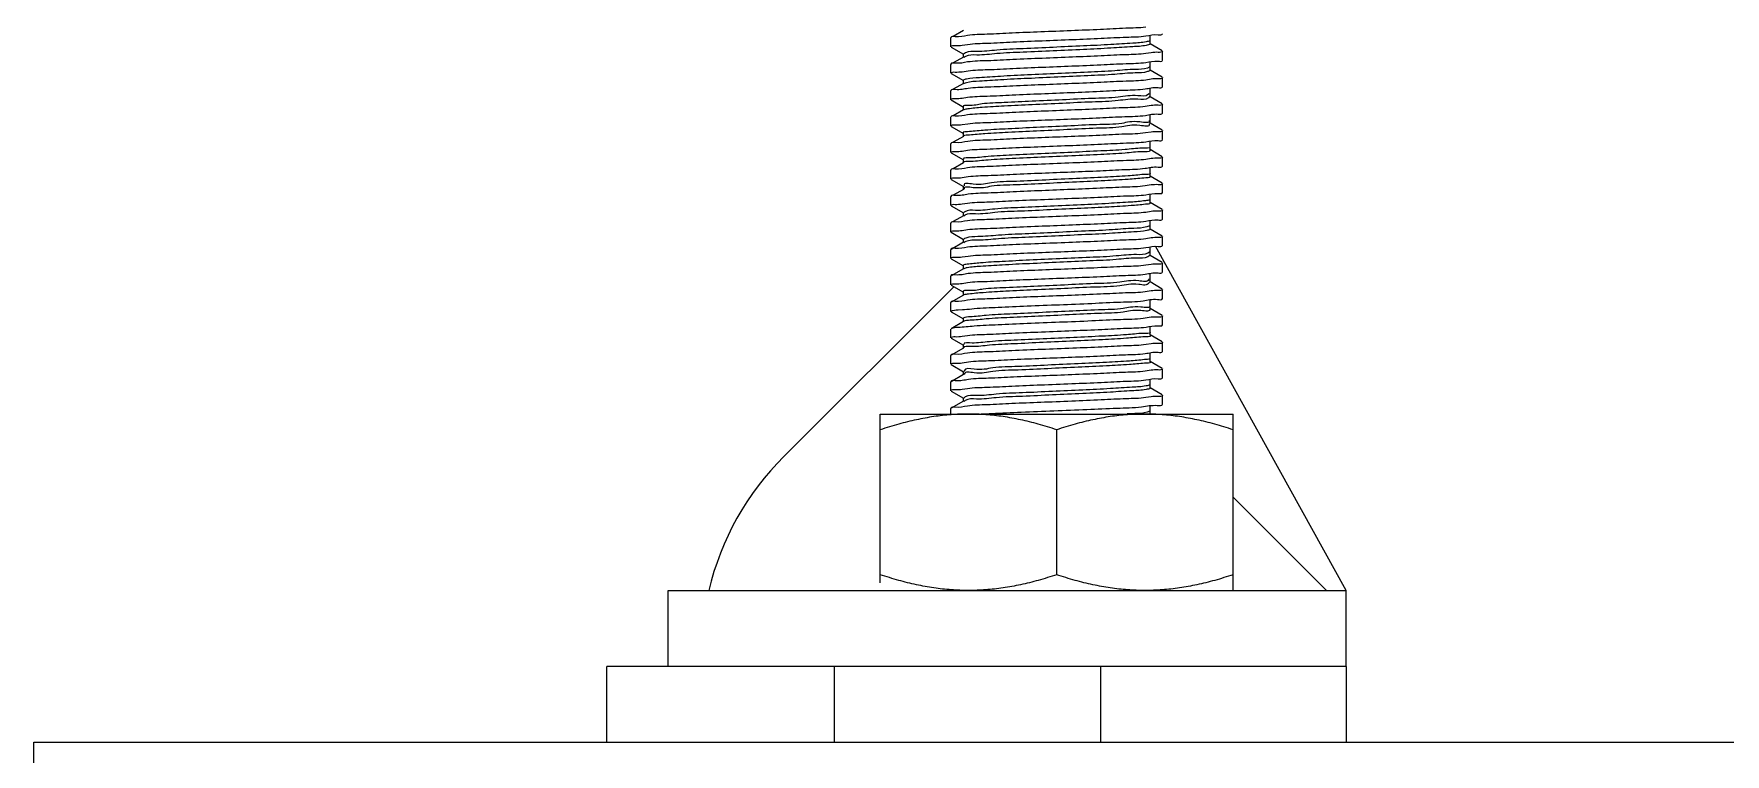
# Model space of a CAD drawing. Header units: millimetres. Extents: x -633009578 to 5705885, y -633235091 to 2571734.
# Drawn here: x 2463030 to 2463888, y 2001041 to 2001406 of the extents above; entities that cross this region are included whole.
import ezdxf

# ---------------------------------------------------------------- set-up
doc = ezdxf.new("R2010")
doc.units = ezdxf.units.MM
doc.header["$LTSCALE"] = 1000
doc.header["$MEASUREMENT"] = 0
doc.layers.get('0').update_dxf_attribs({"color": 9})
doc.layers.add('E-WIRE-系统', color=3, linetype='Continuous')

# ---------------------------------------------------------------- blocks, each defined once
blk = doc.blocks.new('G$CF4FACE3C')
at = {"layer": 'E-WIRE-系统'}
for p, q in [((-1467.6, 4461.27), (-1472.21, 4458.6)), ((-1473.23, 4458.01), (-1473.34, 4457.88)), ((-1473.34, 4453.83), (-1473.34, 4457.88)), ((-1473.23, 4453.7), (-1467.6, 4450.45)), ((-1468.11, 4454.54), (-1465.67, 4454.93)), ((-1376.36, 4451.94), (-1381.98, 4455.2)), ((-1381.85, 4455.05), (-1381.85, 4459.16)), ((-1473.23, 4445.87), (-1473.34, 4445.74)), ((-1473.34, 4441.7), (-1473.34, 4445.74)), ((-1467.6, 4449.13), (-1472.21, 4446.47)), ((-1467.73, 4450.6), (-1467.73, 4448.98)), ((-1467.19, 4449.06), (-1467.38, 4448.9)), ((-1467.14, 4449.11), (-1467.19, 4449.06)), ((-1381.48, 4451.1), (-1383.89, 4450.71)), ((-1381.85, 4442.91), (-1381.85, 4447.03)), ((-1376.36, 4447.63), (-1376.24, 4447.76)), ((-1376.24, 4447.76), (-1376.24, 4451.81)), ((-1473.23, 4441.56), (-1467.6, 4438.31)), ((-1468.1, 4442.39), (-1465.46, 4442.81)), ((-1467.73, 4438.46), (-1467.73, 4436.84)), ((-1381.48, 4438.97), (-1383.93, 4438.57)), ((-1382.12, 4444.57), (-1383.15, 4444.05)), ((-1376.36, 4439.81), (-1381.98, 4443.06)), ((-1376.24, 4435.63), (-1376.24, 4439.67)), ((-1473.23, 4433.74), (-1473.34, 4433.61)), ((-1473.34, 4429.56), (-1473.34, 4433.61)), ((-1467.6, 4436.99), (-1472.21, 4434.33)), ((-1468.11, 4430.27), (-1465.7, 4430.66)), ((-1467.32, 4436.95), (-1467.52, 4436.85)), ((-1467.25, 4436.99), (-1467.32, 4436.95)), ((-1382.32, 4432.45), (-1382.68, 4432.01)), ((-1382.25, 4430.97), (-1382.68, 4430.39)), ((-1376.36, 4427.67), (-1381.98, 4430.92)), ((-1381.85, 4430.77), (-1381.85, 4434.92)), ((-1376.36, 4435.5), (-1376.24, 4435.63)), ((-1473.23, 4429.43), (-1467.6, 4426.17)), ((-1467.6, 4424.85), (-1472.21, 4422.19)), ((-1467.73, 4426.32), (-1467.73, 4424.7)), ((-1467.42, 4424.92), (-1467.6, 4424.84)), ((-1381.48, 4426.85), (-1384.23, 4426.41)), ((-1381.85, 4418.64), (-1381.85, 4422.78)), ((-1376.36, 4423.36), (-1376.24, 4423.49)), ((-1376.24, 4423.49), (-1376.24, 4427.54)), ((-1473.23, 4421.6), (-1473.34, 4421.47)), ((-1473.34, 4417.42), (-1473.34, 4421.47)), ((-1473.23, 4417.29), (-1467.6, 4414.04)), ((-1468.11, 4418.13), (-1465.62, 4418.53)), ((-1467.73, 4414.19), (-1467.73, 4412.57)), ((-1381.48, 4414.7), (-1384.13, 4414.28)), ((-1382.34, 4418.5), (-1382.31, 4418.35)), ((-1382.32, 4420.03), (-1382.31, 4419.97)), ((-1376.36, 4415.53), (-1381.98, 4418.79)), ((-1376.24, 4411.35), (-1376.24, 4415.4)), ((-1473.23, 4409.46), (-1473.34, 4409.33)), ((-1473.34, 4405.29), (-1473.34, 4409.33)), ((-1467.6, 4412.72), (-1472.21, 4410.05)), ((-1468.11, 4406), (-1465.72, 4406.38)), ((-1376.36, 4403.4), (-1381.98, 4406.65)), ((-1381.85, 4406.5), (-1381.85, 4410.61)), ((-1376.36, 4411.22), (-1376.24, 4411.35)), ((-1473.23, 4405.15), (-1467.6, 4401.9)), ((-1467.6, 4400.58), (-1472.21, 4397.92)), ((-1467.73, 4402.05), (-1467.73, 4400.43)), ((-1381.47, 4402.55), (-1383.84, 4402.17)), ((-1381.85, 4394.36), (-1381.85, 4398.52)), ((-1376.36, 4399.08), (-1376.24, 4399.22)), ((-1376.24, 4399.22), (-1376.24, 4403.26)), ((-1473.23, 4397.33), (-1473.34, 4397.19)), ((-1473.34, 4393.15), (-1473.34, 4397.19)), ((-1473.23, 4393.02), (-1467.6, 4389.76)), ((-1468.1, 4393.84), (-1465.35, 4394.27)), ((-1376.36, 4391.26), (-1381.98, 4394.51)), ((-1376.24, 4387.08), (-1376.24, 4391.13)), ((-1473.23, 4385.19), (-1473.34, 4385.06)), ((-1473.34, 4381.01), (-1473.34, 4385.06)), ((-1467.6, 4388.44), (-1472.21, 4385.78)), ((-1467.73, 4389.91), (-1467.73, 4388.29)), ((-1381.49, 4390.44), (-1384.29, 4390)), ((-1381.85, 4382.23), (-1381.85, 4386.34)), ((-1376.36, 4386.95), (-1376.24, 4387.08)), ((-1473.23, 4380.88), (-1467.6, 4377.63)), ((-1467.6, 4376.31), (-1472.21, 4373.64)), ((-1468.11, 4381.73), (-1465.76, 4382.11)), ((-1467.73, 4377.78), (-1467.73, 4376.16)), ((-1467.19, 4376.32), (-1467.36, 4376.13)), ((-1467.14, 4376.36), (-1467.19, 4376.32)), ((-1381.48, 4378.28), (-1383.88, 4377.89)), ((-1376.36, 4379.12), (-1381.98, 4382.38)), ((-1376.24, 4374.94), (-1376.24, 4378.99)), ((-1473.23, 4373.05), (-1473.34, 4372.92)), ((-1473.34, 4368.87), (-1473.34, 4372.92)), ((-1473.23, 4368.74), (-1467.6, 4365.49)), ((-1468.11, 4369.59), (-1465.71, 4369.97)), ((-1382.06, 4371.69), (-1383.47, 4371.18)), ((-1376.36, 4366.99), (-1381.98, 4370.24)), ((-1381.85, 4370.09), (-1381.85, 4374.21)), ((-1376.36, 4374.81), (-1376.24, 4374.94)), ((-1473.23, 4360.92), (-1473.34, 4360.78)), ((-1473.34, 4356.74), (-1473.34, 4360.78)), ((-1467.6, 4364.17), (-1473.23, 4360.92)), ((-1467.73, 4365.64), (-1467.73, 4364.02)), ((-1467.25, 4364.1), (-1467.45, 4363.97)), ((-1467.19, 4364.14), (-1467.25, 4364.1)), ((-1381.48, 4366.14), (-1383.89, 4365.75)), ((-1382.19, 4359.64), (-1382.94, 4359.13)), ((-1381.85, 4357.95), (-1381.85, 4362.07)), ((-1291.98, 4204.47), (-1379.52, 4362.31)), ((-1376.36, 4362.67), (-1376.24, 4362.81)), ((-1376.24, 4362.81), (-1376.24, 4366.85)), ((-1473.23, 4356.61), (-1467.6, 4353.35)), ((-1467.6, 4352.03), (-1473.23, 4348.78)), ((-1468.1, 4357.43), (-1465.4, 4357.86)), ((-1467.73, 4353.5), (-1467.73, 4351.88)), ((-1467.36, 4352.03), (-1467.55, 4351.94)), ((-1381.48, 4354.01), (-1383.9, 4353.62)), ((-1376.36, 4354.85), (-1381.98, 4358.1)), ((-1376.24, 4350.67), (-1376.24, 4354.72)), ((-1473.23, 4348.78), (-1473.34, 4348.65)), ((-1473.34, 4344.6), (-1473.34, 4348.65)), ((-1473.23, 4344.47), (-1467.6, 4341.21)), ((-1468.11, 4345.31), (-1465.67, 4345.7)), ((-1382.4, 4347.4), (-1382.51, 4347.09)), ((-1382.37, 4345.91), (-1382.51, 4345.48)), ((-1376.36, 4342.71), (-1381.98, 4345.96)), ((-1381.85, 4345.81), (-1381.85, 4349.96)), ((-1376.36, 4350.54), (-1376.24, 4350.67)), ((-1472.02, 4343.77), (-1549.91, 4265.88)), ((-1473.23, 4336.64), (-1473.34, 4336.51)), ((-1473.34, 4332.46), (-1473.34, 4336.51)), ((-1467.6, 4339.9), (-1473.23, 4336.64)), ((-1467.73, 4341.36), (-1467.73, 4339.75)), ((-1467.44, 4339.99), (-1467.61, 4339.91)), ((-1381.48, 4341.88), (-1384.16, 4341.46)), ((-1381.85, 4333.68), (-1381.85, 4337.9)), ((-1376.36, 4338.4), (-1376.24, 4338.53)), ((-1376.24, 4338.53), (-1376.24, 4342.58)), ((-1473.23, 4332.33), (-1467.6, 4329.08)), ((-1470.06, 4333.18), (-1468.06, 4333.28)), ((-1468.06, 4333.28), (-1467.08, 4333.35)), ((-1467.65, 4329.35), (-1467.73, 4329.23)), ((-1467.73, 4329.23), (-1467.73, 4327.61)), ((-1381.5, 4329.8), (-1385.1, 4329.26)), ((-1382.21, 4333.48), (-1382.19, 4333.44)), ((-1376.36, 4330.57), (-1381.98, 4333.83)), ((-1376.24, 4326.4), (-1376.24, 4330.44)), ((-1473.34, 4320.33), (-1473.34, 4324.37)), ((-1473.23, 4324.51), (-1473.24, 4324.5)), ((-1467.6, 4327.76), (-1473.23, 4324.51)), ((-1468.11, 4321.04), (-1465.69, 4321.43)), ((-1376.36, 4318.44), (-1381.98, 4321.69)), ((-1381.85, 4321.54), (-1381.85, 4325.65)), ((-1376.36, 4326.26), (-1376.24, 4326.4)), ((-1473.23, 4320.19), (-1467.6, 4316.94)), ((-1467.6, 4315.62), (-1473.23, 4312.37)), ((-1467.73, 4317.09), (-1467.73, 4315.47)), ((-1381.47, 4317.59), (-1383.81, 4317.21)), ((-1381.85, 4309.4), (-1381.85, 4313.41)), ((-1376.36, 4314.13), (-1376.24, 4314.26)), ((-1376.24, 4314.26), (-1376.24, 4318.3)), ((-1473.23, 4312.37), (-1473.34, 4312.24)), ((-1473.34, 4308.19), (-1473.34, 4312.24)), ((-1473.23, 4308.06), (-1467.6, 4304.8)), ((-1468.1, 4308.87), (-1465.25, 4309.32)), ((-1381.48, 4305.48), (-1384.19, 4305.05)), ((-1376.36, 4306.3), (-1381.98, 4309.55)), ((-1376.24, 4302.12), (-1376.24, 4306.17)), ((-1473.23, 4300.23), (-1473.34, 4300.1)), ((-1473.34, 4296.05), (-1473.34, 4300.1)), ((-1467.6, 4303.49), (-1473.23, 4300.23)), ((-1467.73, 4304.95), (-1467.73, 4303.34)), ((-1467.17, 4303.61), (-1467.19, 4303.46)), ((-1381.85, 4298.89), (-1381.93, 4301.37)), ((-1381.85, 4297.27), (-1381.85, 4298.89)), ((-1376.36, 4301.99), (-1376.24, 4302.12)), ((-1473.23, 4295.92), (-1467.6, 4292.67)), ((-1467.6, 4291.35), (-1473.23, 4288.1)), ((-1468.11, 4296.77), (-1465.73, 4297.15)), ((-1467.73, 4292.82), (-1467.73, 4291.2)), ((-1467.17, 4291.29), (-1467.34, 4291.12)), ((-1467.12, 4291.34), (-1467.17, 4291.29)), ((-1381.48, 4293.32), (-1383.86, 4292.93)), ((-1376.36, 4294.16), (-1381.98, 4297.42)), ((-1376.36, 4289.85), (-1376.24, 4289.98)), ((-1376.24, 4289.98), (-1376.24, 4294.03)), ((-1505.71, 4207.99), (-1505.71, 4285.39)), ((-1505.71, 4285.39), (-1343.88, 4285.39)), ((-1473.23, 4288.1), (-1473.34, 4287.96)), ((-1473.34, 4285.39), (-1473.34, 4287.96)), ((-1388.93, 4285.62), (-1392.49, 4285.49)), ((-1382.1, 4286.77), (-1383.23, 4286.26)), ((-1381.85, 4285.13), (-1381.85, 4289.29)), ((-1343.88, 4204.47), (-1343.88, 4285.39)), ((-1424.79, 4211.7), (-1424.79, 4278.16)), ((-1301.12, 4204.47), (-1343.88, 4247.23)), ((-1602.97, 4204.47), (-1291.98, 4204.47)), ((-1602.97, 4169.66), (-1602.97, 4204.47)), ((-1291.98, 4169.66), (-1291.98, 4204.47)), ((-1631.18, 4134.84), (-1631.18, 4169.66)), ((-1291.98, 4169.66), (-1631.18, 4169.66)), ((-1526.65, 4134.84), (-1526.65, 4169.47)), ((-1404.67, 4169.66), (-1404.67, 4134.84)), ((-1291.98, 4169.66), (-1291.98, 4134.84)), ((-1893.93, 3770.39), (-1893.93, 4134.84)), ((-1893.93, 4134.84), (2832.91, 4134.84)), ((-1607.69, 4134.84), (-1243.58, 4134.84))]:
    blk.add_line(p, q, dxfattribs=at)
blk.add_lwpolyline([(-1473.34, 4332.46), (-1473.32, 4332.53), (-1473.24, 4332.59)], dxfattribs=at)
blk.add_arc((-1460.78, 4175.54), 126.9, 134.61457, 166.82208, dxfattribs=at)
for points, start_tangent, end_tangent in [([(-1383.94, 4462.85), (-1393.15, 4462.28), (-1404.77, 4461.73), (-1418.22, 4461.18), (-1432.08, 4460.62), (-1445.22, 4460.07), (-1456.71, 4459.53), (-1465.7, 4458.98)], (-0.98906, -0.147515), (-0.989096, -0.14727)), ([(-1473.34, 4453.83), (-1471.4, 4454.38)], (0, 1), (0.999362, -0.035727)), ([(-1465.7, 4458.98), (-1471.4, 4458.43), (-1473.32, 4458.04)], (-0.989096, -0.14727), (-0.308488, -0.951228)), ([(-1471.4, 4454.38), (-1468.11, 4454.54)], (0.999362, -0.035727), (0.990885, 0.134707)), ([(-1383.72, 4456.09), (-1389.95, 4455.46), (-1399.9, 4454.83), (-1412.5, 4454.19), (-1426.41, 4453.56), (-1440.15, 4452.92), (-1452.26, 4452.29), (-1461.43, 4451.66), (-1466.69, 4451.02), (-1467.47, 4450.41)], (-0.975692, -0.219145), (-0.590648, -0.806929)), ([(-1383.72, 4454.47), (-1389.95, 4453.84), (-1399.9, 4453.21), (-1412.5, 4452.57), (-1426.41, 4451.94), (-1440.15, 4451.31), (-1452.26, 4450.67), (-1461.43, 4450.04), (-1466.69, 4449.4), (-1467.14, 4449.11)], (-0.975692, -0.219145), (-0.794754, -0.606932)), ([(-1465.67, 4454.93), (-1456.5, 4455.49), (-1444.88, 4456.04), (-1431.42, 4456.6), (-1417.5, 4457.16), (-1404.39, 4457.71), (-1392.89, 4458.25), (-1383.89, 4458.8)], (0.989059, 0.147524), (0.989086, 0.147338)), ([(-1383.89, 4458.8), (-1378.19, 4459.35), (-1376.27, 4459.74)], (0.989086, 0.147338), (0.307926, 0.95141)), ([(-1382.03, 4456.6), (-1383.72, 4456.09)], (-0.878244, -0.478212), (-0.975692, -0.219145)), ([(-1381.89, 4455.08), (-1383.72, 4454.47)], (-0.640023, -0.768356), (-0.975692, -0.219145)), ([(-1465.67, 4446.84), (-1471.4, 4446.29), (-1473.32, 4445.9)], (-0.989059, -0.147524), (-0.309564, -0.950879)), ([(-1383.89, 4450.71), (-1392.89, 4450.16), (-1404.39, 4449.61), (-1417.5, 4449.07), (-1431.42, 4448.51), (-1444.88, 4447.95), (-1456.5, 4447.4), (-1465.67, 4446.84)], (-0.989086, -0.147338), (-0.989059, -0.147524)), ([(-1465.46, 4442.81), (-1456.44, 4443.36), (-1444.86, 4443.91), (-1431.56, 4444.46), (-1417.82, 4445.01), (-1404.54, 4445.56), (-1392.99, 4446.11), (-1383.93, 4446.66)], (0.989209, 0.146514), (0.989081, 0.147376)), ([(-1383.93, 4446.66), (-1378.21, 4447.21), (-1376.27, 4447.6)], (0.989081, 0.147376), (0.305277, 0.952264)), ([(-1378.19, 4451.26), (-1381.48, 4451.1)], (-0.999352, 0.035983), (-0.990791, -0.135397)), ([(-1376.24, 4451.81), (-1378.19, 4451.26)], (0, -1), (-0.999352, 0.035983)), ([(-1473.34, 4441.7), (-1471.33, 4442.25)], (0, 1), (0.999216, -0.039597)), ([(-1471.33, 4442.25), (-1468.1, 4442.39)], (0.999216, -0.039597), (0.991812, 0.127705)), ([(-1383.15, 4444.05), (-1388.74, 4443.42), (-1398.19, 4442.78), (-1410.47, 4442.15), (-1424.27, 4441.52), (-1438.14, 4440.88), (-1450.58, 4440.25), (-1460.27, 4439.62), (-1466.17, 4438.98), (-1467.64, 4438.37)], (-0.929253, -0.369445), (-0.689124, -0.724644)), ([(-1383.15, 4442.43), (-1388.74, 4441.8), (-1398.19, 4441.17), (-1410.47, 4440.53), (-1424.27, 4439.9), (-1438.14, 4439.27), (-1450.58, 4438.63), (-1460.27, 4438), (-1466.17, 4437.36), (-1467.25, 4436.99)], (-0.929253, -0.369445), (-0.914981, -0.403497)), ([(-1383.93, 4438.57), (-1392.99, 4438.02), (-1404.54, 4437.47), (-1417.82, 4436.92), (-1431.56, 4436.37), (-1444.86, 4435.82), (-1456.44, 4435.27), (-1465.46, 4434.72)], (-0.989081, -0.147376), (-0.989209, -0.146514)), ([(-1382.01, 4443.05), (-1383.15, 4442.43)], (-0.667657, -0.744469), (-0.929253, -0.369445)), ([(-1378.21, 4439.12), (-1381.48, 4438.97)], (-0.999325, 0.036734), (-0.990988, -0.13395)), ([(-1376.24, 4439.67), (-1378.21, 4439.12)], (0, -1), (-0.999325, 0.036734)), ([(-1473.34, 4429.56), (-1471.39, 4430.11)], (0, 1), (0.999351, -0.036022)), ([(-1465.46, 4434.72), (-1471.33, 4434.16), (-1473.32, 4433.77)], (-0.989209, -0.146514), (-0.295405, -0.955372)), ([(-1471.39, 4430.11), (-1468.11, 4430.27)], (0.999351, -0.036022), (0.990786, 0.135436)), ([(-1382.68, 4432.01), (-1387.63, 4431.38), (-1396.54, 4430.74), (-1408.47, 4430.11), (-1422.13, 4429.48), (-1436.09, 4428.84), (-1448.83, 4428.21), (-1459.02, 4427.58), (-1465.55, 4426.94), (-1467.73, 4426.32)], (-0.704597, -0.709608), (-0.019339, -0.999813)), ([(-1382.68, 4430.39), (-1387.63, 4429.76), (-1396.54, 4429.13), (-1408.47, 4428.49), (-1422.13, 4427.86), (-1436.09, 4427.22), (-1448.83, 4426.59), (-1459.02, 4425.96), (-1465.55, 4425.32), (-1467.42, 4424.92)], (-0.704597, -0.709608), (-0.941431, -0.337206)), ([(-1465.7, 4430.66), (-1456.69, 4431.21), (-1445.2, 4431.76), (-1431.93, 4432.31), (-1418.21, 4432.86), (-1404.89, 4433.41), (-1393.32, 4433.96), (-1384.23, 4434.5)], (0.989079, 0.147384), (0.989263, 0.146147)), ([(-1384.23, 4434.5), (-1378.28, 4435.07), (-1376.27, 4435.47)], (0.989263, 0.146147), (0.292032, 0.956409)), ([(-1465.7, 4422.57), (-1471.39, 4422.02), (-1473.32, 4421.63)], (-0.989079, -0.147384), (-0.307595, -0.951518)), ([(-1384.23, 4426.41), (-1393.32, 4425.86), (-1404.89, 4425.32), (-1418.21, 4424.77), (-1431.93, 4424.22), (-1445.2, 4423.66), (-1456.69, 4423.12), (-1465.7, 4422.57)], (-0.989263, -0.146147), (-0.989079, -0.147384)), ([(-1465.62, 4418.53), (-1456.42, 4419.09), (-1444.92, 4419.63), (-1431.74, 4420.18), (-1418.15, 4420.72), (-1405.02, 4421.27), (-1393.47, 4421.81), (-1384.13, 4422.37)], (0.98914, 0.146975), (0.989195, 0.146606)), ([(-1384.13, 4422.37), (-1378.2, 4422.94), (-1376.27, 4423.33)], (0.989195, 0.146606), (0.305587, 0.952164)), ([(-1378.28, 4426.98), (-1381.48, 4426.85)], (-0.999168, 0.040787), (-0.992249, -0.124262)), ([(-1376.24, 4427.54), (-1378.28, 4426.98)], (0, -1), (-0.999168, 0.040787)), ([(-1473.34, 4417.42), (-1471.41, 4417.97)], (0, 1), (0.999371, -0.035449)), ([(-1471.41, 4417.97), (-1468.11, 4418.13)], (0.999371, -0.035449), (0.991046, 0.13352)), ([(-1464.82, 4414.9), (-1467.7, 4414.27), (-1467.67, 4414.24)], (-0.994847, -0.101391), (0.673795, -0.738918)), ([(-1384.13, 4414.28), (-1393.47, 4413.72), (-1405.02, 4413.18), (-1418.15, 4412.63), (-1431.74, 4412.09), (-1444.92, 4411.54), (-1456.42, 4410.99), (-1465.62, 4410.44)], (-0.989195, -0.146606), (-0.98914, -0.146975)), ([(-1382.31, 4419.97), (-1386.6, 4419.34), (-1394.96, 4418.7), (-1406.51, 4418.07), (-1420, 4417.44), (-1434.01, 4416.8), (-1447.03, 4416.17), (-1457.68, 4415.54), (-1464.82, 4414.9)], (0.147183, -0.989109), (-0.994847, -0.101391)), ([(-1382.31, 4418.35), (-1386.6, 4417.72), (-1394.96, 4417.09), (-1406.51, 4416.45), (-1420, 4415.82), (-1434.01, 4415.18), (-1447.03, 4414.55), (-1457.68, 4413.92), (-1464.82, 4413.28)], (0.147183, -0.989109), (-0.994847, -0.101391)), ([(-1378.2, 4414.85), (-1381.48, 4414.7)], (-0.999299, 0.037429), (-0.991717, -0.128442)), ([(-1376.24, 4415.4), (-1378.2, 4414.85)], (0, -1), (-0.999299, 0.037429)), ([(-1465.62, 4410.44), (-1471.41, 4409.88), (-1473.32, 4409.49)], (-0.98914, -0.146975), (-0.311669, -0.950191)), ([(-1464.82, 4413.28), (-1467.66, 4412.78)], (-0.994847, -0.101391), (-0.765413, -0.64354)), ([(-1465.72, 4406.38), (-1456.78, 4406.93), (-1445.27, 4407.48), (-1431.7, 4408.04), (-1417.43, 4408.61), (-1404.24, 4409.16), (-1392.8, 4409.71), (-1383.84, 4410.26)], (0.989097, 0.147264), (0.989076, 0.147407)), ([(-1385.67, 4407.3), (-1393.46, 4406.66), (-1404.59, 4406.03), (-1417.88, 4405.4), (-1431.9, 4404.76), (-1445.17, 4404.13), (-1456.26, 4403.49), (-1464, 4402.86)], (-0.999776, -0.021161), (-0.999572, -0.029241)), ([(-1382.04, 4407.92), (-1385.67, 4407.3)], (0.582116, -0.813106), (-0.999776, -0.021161)), ([(-1382.06, 4406.33), (-1382.05, 4406.31), (-1385.67, 4405.68)], (0.629999, -0.776596), (-0.999776, -0.021161)), ([(-1383.84, 4410.26), (-1378.18, 4410.81), (-1376.27, 4411.19)], (0.989076, 0.147407), (0.309849, 0.950786)), ([(-1473.34, 4405.29), (-1471.39, 4405.83)], (0, 1), (0.999359, -0.035802)), ([(-1471.39, 4405.83), (-1468.11, 4406)], (0.999359, -0.035802), (0.990702, 0.13605)), ([(-1464, 4402.86), (-1467.55, 4402.23), (-1467.54, 4402.21)], (-0.999572, -0.029241), (0.643817, -0.765179)), ([(-1464, 4401.24), (-1467.56, 4400.62)], (-0.999572, -0.029241), (0.596767, -0.802414)), ([(-1383.84, 4402.17), (-1392.8, 4401.62), (-1404.24, 4401.07), (-1417.43, 4400.52), (-1431.7, 4399.95), (-1445.27, 4399.39), (-1456.78, 4398.84), (-1465.72, 4398.29)], (-0.989076, -0.147407), (-0.989097, -0.147264)), ([(-1385.67, 4405.68), (-1393.46, 4405.04), (-1404.59, 4404.41), (-1417.88, 4403.78), (-1431.9, 4403.14), (-1445.17, 4402.51), (-1456.26, 4401.88), (-1464, 4401.24)], (-0.999776, -0.021161), (-0.999572, -0.029241)), ([(-1384.29, 4398.09), (-1378.27, 4398.66), (-1376.27, 4399.06)], (0.989286, 0.145993), (0.292416, 0.956291)), ([(-1378.18, 4402.72), (-1381.47, 4402.55)], (-0.999374, 0.035381), (-0.990592, -0.13685)), ([(-1376.24, 4403.26), (-1378.18, 4402.72)], (0, -1), (-0.999374, 0.035381)), ([(-1473.34, 4393.15), (-1471.32, 4393.71)], (0, 1), (0.999181, -0.040475)), ([(-1465.72, 4398.29), (-1471.39, 4397.74), (-1473.32, 4397.36)], (-0.989097, -0.147264), (-0.308221, -0.951315)), ([(-1471.32, 4393.71), (-1468.1, 4393.84)], (0.999181, -0.040475), (0.992237, 0.124365)), ([(-1384.84, 4395.26), (-1392.03, 4394.62), (-1402.73, 4393.99), (-1415.78, 4393.36), (-1429.78, 4392.72), (-1443.26, 4392.09), (-1454.77, 4391.45), (-1463.08, 4390.82), (-1467.3, 4390.19), (-1467.27, 4390.07)], (-0.995469, -0.095089), (0.324974, -0.945723)), ([(-1384.84, 4393.64), (-1392.03, 4393), (-1402.73, 4392.37), (-1415.78, 4391.74), (-1429.78, 4391.1), (-1443.26, 4390.47), (-1454.77, 4389.84), (-1463.08, 4389.2), (-1467.3, 4388.57)], (-0.995469, -0.095089), (0.225619, -0.974216)), ([(-1465.35, 4394.27), (-1456.24, 4394.82), (-1444.83, 4395.36), (-1431.68, 4395.91), (-1418.1, 4396.45), (-1404.93, 4397), (-1393.5, 4397.54), (-1384.29, 4398.09)], (0.989279, 0.146039), (0.989286, 0.145993)), ([(-1381.89, 4395.87), (-1384.84, 4395.26)], (0.396749, -0.917927), (-0.995469, -0.095089)), ([(-1381.92, 4394.3), (-1381.9, 4394.27), (-1384.84, 4393.64)], (0.681767, -0.731569), (-0.995469, -0.095089)), ([(-1376.24, 4391.13), (-1378.27, 4390.57)], (0, -1), (-0.999162, 0.040935)), ([(-1465.35, 4386.18), (-1471.32, 4385.62), (-1473.32, 4385.22)], (-0.989279, -0.146039), (-0.293373, -0.955998)), ([(-1384.1, 4383.22), (-1390.69, 4382.58), (-1400.92, 4381.95), (-1413.69, 4381.31), (-1427.65, 4380.68), (-1441.31, 4380.05), (-1453.2, 4379.41), (-1462.06, 4378.78), (-1466.95, 4378.15), (-1467.41, 4377.66)], (-0.986099, -0.166158), (-0.342963, -0.939349)), ([(-1467.3, 4388.57), (-1467.29, 4388.53)], (0.225619, -0.974216), (0.263642, -0.96462)), ([(-1465.76, 4382.11), (-1456.83, 4382.65), (-1445.42, 4383.2), (-1432.16, 4383.75), (-1417.82, 4384.32), (-1404.25, 4384.89), (-1392.78, 4385.44), (-1383.88, 4385.98)], (0.989079, 0.147387), (0.989126, 0.147068)), ([(-1384.29, 4390), (-1393.5, 4389.44), (-1404.93, 4388.91), (-1418.1, 4388.36), (-1431.68, 4387.82), (-1444.83, 4387.27), (-1456.24, 4386.73), (-1465.35, 4386.18)], (-0.989286, -0.145993), (-0.989279, -0.146039)), ([(-1381.99, 4383.71), (-1384.1, 4383.22)], (-0.886842, -0.462072), (-0.986099, -0.166158)), ([(-1383.88, 4385.98), (-1378.2, 4386.53), (-1376.27, 4386.92)], (0.989126, 0.147068), (0.307355, 0.951595)), ([(-1378.27, 4390.57), (-1381.49, 4390.44)], (-0.999162, 0.040935), (-0.992452, -0.122635)), ([(-1473.34, 4381.01), (-1471.41, 4381.56)], (0, 1), (0.999386, -0.035037)), ([(-1471.41, 4381.56), (-1468.11, 4381.73)], (0.999386, -0.035037), (0.990499, 0.137516)), ([(-1384.1, 4381.6), (-1390.69, 4380.96), (-1400.92, 4380.33), (-1413.69, 4379.7), (-1427.65, 4379.06), (-1441.31, 4378.43), (-1453.2, 4377.8), (-1462.06, 4377.16), (-1466.95, 4376.53), (-1467.14, 4376.36)], (-0.986099, -0.166158), (-0.738571, -0.674176)), ([(-1383.88, 4377.89), (-1392.78, 4377.35), (-1404.25, 4376.8), (-1417.82, 4376.23), (-1432.16, 4375.66), (-1445.42, 4375.11), (-1456.83, 4374.56), (-1465.76, 4374.01)], (-0.989126, -0.147068), (-0.989079, -0.147387)), ([(-1381.85, 4382.23), (-1384.1, 4381.6)], (-0.130932, -0.991391), (-0.986099, -0.166158)), ([(-1378.2, 4378.44), (-1381.48, 4378.28)], (-0.999349, 0.036076), (-0.990775, -0.135516)), ([(-1376.24, 4378.99), (-1378.2, 4378.44)], (0, -1), (-0.999349, 0.036076)), ([(-1473.34, 4368.87), (-1471.4, 4369.42)], (0, 1), (0.999372, -0.035427)), ([(-1465.76, 4374.01), (-1471.41, 4373.47), (-1473.32, 4373.08)], (-0.989079, -0.147387), (-0.310932, -0.950432)), ([(-1471.4, 4369.42), (-1468.11, 4369.59)], (0.999372, -0.035427), (0.990717, 0.135939)), ([(-1383.47, 4371.18), (-1389.43, 4370.54), (-1399.17, 4369.91), (-1411.64, 4369.27), (-1425.51, 4368.64), (-1439.31, 4368.01), (-1451.56, 4367.37), (-1460.95, 4366.74), (-1466.49, 4366.11), (-1467.56, 4365.49)], (-0.962924, -0.269772), (-0.658136, -0.752899)), ([(-1383.47, 4369.56), (-1389.43, 4368.92), (-1399.17, 4368.29), (-1411.64, 4367.66), (-1425.51, 4367.02), (-1439.31, 4366.39), (-1451.56, 4365.75), (-1460.95, 4365.12), (-1466.49, 4364.49), (-1467.19, 4364.14)], (-0.962924, -0.269772), (-0.865105, -0.501592)), ([(-1465.71, 4369.97), (-1456.61, 4370.53), (-1445.02, 4371.08), (-1431.52, 4371.64), (-1417.49, 4372.2), (-1404.4, 4372.75), (-1392.9, 4373.29), (-1383.89, 4373.84)], (0.989048, 0.147594), (0.989078, 0.147395)), ([(-1383.89, 4373.84), (-1378.2, 4374.39), (-1376.27, 4374.78)], (0.989078, 0.147395), (0.307351, 0.951596)), ([(-1381.93, 4370.17), (-1383.47, 4369.56)], (-0.687387, -0.726291), (-0.962924, -0.269772)), ([(-1465.71, 4361.88), (-1471.4, 4361.33), (-1473.32, 4360.95)], (-0.989048, -0.147594), (-0.310223, -0.950664)), ([(-1383.89, 4365.75), (-1392.9, 4365.2), (-1404.4, 4364.66), (-1417.49, 4364.11), (-1431.52, 4363.55), (-1445.02, 4362.99), (-1456.61, 4362.44), (-1465.71, 4361.88)], (-0.989078, -0.147395), (-0.989048, -0.147594)), ([(-1465.4, 4357.86), (-1456.35, 4358.41), (-1444.79, 4358.95), (-1431.47, 4359.51), (-1417.75, 4360.05), (-1404.46, 4360.61), (-1392.94, 4361.15), (-1383.9, 4361.71)], (0.98924, 0.146301), (0.989077, 0.147403)), ([(-1383.9, 4361.71), (-1378.2, 4362.26), (-1376.27, 4362.64)], (0.989077, 0.147403), (0.306622, 0.951831)), ([(-1378.2, 4366.3), (-1381.48, 4366.14)], (-0.999348, 0.036118), (-0.990807, -0.135283)), ([(-1376.24, 4366.85), (-1378.2, 4366.3)], (0, -1), (-0.999348, 0.036118)), ([(-1473.34, 4356.74), (-1471.31, 4357.3)], (0, 1), (0.999186, -0.04035)), ([(-1471.31, 4357.3), (-1468.1, 4357.43)], (0.999186, -0.04035), (0.992062, 0.125747)), ([(-1382.94, 4359.13), (-1388.26, 4358.5), (-1397.48, 4357.87), (-1409.62, 4357.23), (-1423.37, 4356.6), (-1437.28, 4355.97), (-1449.85, 4355.33), (-1459.75, 4354.7), (-1465.92, 4354.06), (-1467.69, 4353.46)], (-0.877819, -0.478993), (-0.658426, -0.752645)), ([(-1382.94, 4357.52), (-1388.26, 4356.88), (-1397.48, 4356.25), (-1409.62, 4355.62), (-1423.37, 4354.98), (-1437.28, 4354.35), (-1449.85, 4353.71), (-1459.75, 4353.08), (-1465.92, 4352.45), (-1467.36, 4352.03)], (-0.877819, -0.478993), (-0.924952, -0.380083)), ([(-1383.9, 4353.62), (-1392.94, 4353.06), (-1404.46, 4352.52), (-1417.75, 4351.96), (-1431.47, 4351.41), (-1444.79, 4350.86), (-1456.35, 4350.31), (-1465.4, 4349.77)], (-0.989077, -0.147403), (-0.98924, -0.146301)), ([(-1382.09, 4358.13), (-1382.94, 4357.52)], (-0.609814, -0.792544), (-0.877819, -0.478993)), ([(-1378.2, 4354.17), (-1381.48, 4354.01)], (-0.99934, 0.036333), (-0.990869, -0.134825)), ([(-1376.24, 4354.72), (-1378.2, 4354.17)], (0, -1), (-0.99934, 0.036333)), ([(-1473.34, 4344.6), (-1471.38, 4345.15)], (0, 1), (0.999335, -0.036461)), ([(-1465.4, 4349.77), (-1471.31, 4349.21), (-1473.32, 4348.81)], (-0.98924, -0.146301), (-0.293097, -0.956083)), ([(-1471.38, 4345.15), (-1468.11, 4345.31)], (0.999335, -0.036461), (0.990915, 0.13449)), ([(-1382.51, 4347.09), (-1387.18, 4346.46), (-1395.87, 4345.83), (-1407.64, 4345.19), (-1421.23, 4344.56), (-1435.21, 4343.93), (-1448.08, 4343.29), (-1458.46, 4342.66), (-1465.25, 4342.02), (-1467.73, 4341.39), (-1467.72, 4341.37)], (-0.416882, -0.90896), (0.454993, -0.890495)), ([(-1382.51, 4345.48), (-1387.18, 4344.84), (-1395.87, 4344.21), (-1407.64, 4343.57), (-1421.23, 4342.94), (-1435.21, 4342.31), (-1448.08, 4341.67), (-1458.46, 4341.04), (-1465.25, 4340.41), (-1467.44, 4339.99)], (-0.416882, -0.90896), (-0.943011, -0.332761)), ([(-1465.67, 4345.7), (-1456.63, 4346.25), (-1445.08, 4346.8), (-1431.79, 4347.36), (-1418.06, 4347.9), (-1404.75, 4348.46), (-1393.19, 4349), (-1384.16, 4349.55)], (0.989082, 0.147369), (0.989235, 0.146334)), ([(-1384.16, 4349.55), (-1378.26, 4350.11), (-1376.27, 4350.51)], (0.989235, 0.146334), (0.294737, 0.955578)), ([(-1465.67, 4337.61), (-1471.38, 4337.06), (-1473.32, 4336.67)], (-0.989081, -0.147375), (-0.306169, -0.951977)), ([(-1467.08, 4333.35), (-1462.63, 4333.77), (-1451.7, 4334.36), (-1438.36, 4334.95), (-1423.54, 4335.55), (-1408.66, 4336.15), (-1395.51, 4336.75), (-1385.1, 4337.35)], (0.996556, 0.082926), (0.989139, 0.146982)), ([(-1384.16, 4341.46), (-1393.19, 4340.91), (-1404.75, 4340.37), (-1418.06, 4339.81), (-1431.79, 4339.26), (-1445.07, 4338.71), (-1456.63, 4338.16), (-1465.67, 4337.61)], (-0.989235, -0.146334), (-0.989081, -0.147375)), ([(-1385.1, 4337.35), (-1378.49, 4337.94), (-1376.26, 4338.37)], (0.989139, 0.146982), (0.25731, 0.966329)), ([(-1378.26, 4342.02), (-1381.48, 4341.88)], (-0.999204, 0.039899), (-0.991945, -0.126672)), ([(-1376.24, 4342.58), (-1378.26, 4342.02)], (0, -1), (-0.999204, 0.039899)), ([(-1473.24, 4332.59), (-1470.06, 4333.18)], (0.846349, 0.532628), (0.999621, 0.02753)), ([(-1385.1, 4329.26), (-1395.51, 4328.66), (-1408.66, 4328.06), (-1423.54, 4327.46), (-1438.36, 4326.86), (-1451.7, 4326.27), (-1462.63, 4325.68), (-1470.06, 4325.09)], (-0.989139, -0.146982), (-0.999621, -0.02753)), ([(-1464.49, 4329.98), (-1467.65, 4329.35)], (-0.999641, -0.026791), (-0.814814, -0.579723)), ([(-1382.19, 4335.05), (-1386.2, 4334.42), (-1394.32, 4333.79), (-1405.69, 4333.15), (-1419.11, 4332.52), (-1433.12, 4331.88), (-1446.25, 4331.25), (-1457.09, 4330.62), (-1464.49, 4329.98)], (0.432837, -0.901472), (-0.999641, -0.026791)), ([(-1382.19, 4333.44), (-1386.2, 4332.8), (-1394.32, 4332.17), (-1405.69, 4331.53), (-1419.11, 4330.9), (-1433.12, 4330.27), (-1446.25, 4329.63), (-1457.09, 4329), (-1464.49, 4328.37)], (0.432837, -0.901472), (-0.999641, -0.026791)), ([(-1378.49, 4329.85), (-1381.5, 4329.8)], (-0.998645, 0.052047), (-0.995558, -0.094155)), ([(-1376.24, 4330.44), (-1378.49, 4329.85)], (0, -1), (-0.998645, 0.052047)), ([(-1473.34, 4320.33), (-1471.39, 4320.88)], (0, 1), (0.999343, -0.036255)), ([(-1470.06, 4325.09), (-1473.23, 4324.51)], (-0.999621, -0.02753), (-0.850273, -0.526343)), ([(-1471.39, 4320.88), (-1468.11, 4321.04)], (0.999343, -0.036255), (0.990814, 0.135229)), ([(-1464.49, 4328.37), (-1467.61, 4327.76)], (-0.999641, -0.026791), (-0.826603, -0.562785)), ([(-1465.69, 4321.43), (-1456.82, 4321.97), (-1445.35, 4322.52), (-1431.76, 4323.08), (-1417.4, 4323.66), (-1404.12, 4324.21), (-1392.72, 4324.76), (-1383.81, 4325.3)], (0.989142, 0.146965), (0.989074, 0.147418)), ([(-1385.31, 4322.38), (-1392.85, 4321.75), (-1403.8, 4321.11), (-1416.99, 4320.48), (-1431.01, 4319.84), (-1444.37, 4319.21), (-1455.64, 4318.58), (-1463.62, 4317.94)], (-0.998492, -0.054895), (-0.999948, 0.010175)), ([(-1381.97, 4323.01), (-1385.31, 4322.38)], (0.628662, -0.777678), (-0.998492, -0.054895)), ([(-1381.99, 4321.41), (-1381.97, 4321.39), (-1385.31, 4320.76)], (0.677025, -0.73596), (-0.998492, -0.054895)), ([(-1383.81, 4325.3), (-1378.17, 4325.85), (-1376.27, 4326.23)], (0.989074, 0.147418), (0.311738, 0.950168)), ([(-1465.69, 4313.33), (-1471.39, 4312.79), (-1473.32, 4312.4)], (-0.989142, -0.146965), (-0.306606, -0.951837)), ([(-1463.62, 4317.94), (-1467.46, 4317.31), (-1467.45, 4317.29)], (-0.999948, 0.010175), (0.562872, -0.826544)), ([(-1463.62, 4316.32), (-1467.46, 4315.69)], (-0.999948, 0.010175), (0.531331, -0.847164)), ([(-1467.47, 4315.7), (-1467.46, 4315.69)], (0.510325, -0.859981), (0.531331, -0.847164)), ([(-1383.81, 4317.21), (-1392.72, 4316.66), (-1404.12, 4316.12), (-1417.4, 4315.57), (-1431.76, 4314.99), (-1445.35, 4314.43), (-1456.82, 4313.88), (-1465.69, 4313.33)], (-0.989074, -0.147418), (-0.989142, -0.146965)), ([(-1465.25, 4309.32), (-1456, 4309.88), (-1444.56, 4310.41), (-1431.37, 4310.96), (-1417.8, 4311.5), (-1404.65, 4312.05), (-1393.26, 4312.59), (-1384.19, 4313.14)], (0.98929, 0.145966), (0.989276, 0.146056)), ([(-1385.31, 4320.76), (-1392.85, 4320.13), (-1403.8, 4319.49), (-1416.99, 4318.86), (-1431.01, 4318.23), (-1444.37, 4317.59), (-1455.64, 4316.96), (-1463.62, 4316.32)], (-0.998492, -0.054895), (-0.999948, 0.010175)), ([(-1384.19, 4313.14), (-1378.26, 4313.7), (-1376.27, 4314.1)], (0.989276, 0.146056), (0.295583, 0.955317)), ([(-1378.17, 4317.76), (-1381.47, 4317.59)], (-0.999393, 0.034825), (-0.990431, -0.138012)), ([(-1376.24, 4318.3), (-1378.17, 4317.76)], (0, -1), (-0.999393, 0.034825)), ([(-1473.34, 4308.19), (-1471.3, 4308.75)], (0, 1), (0.999136, -0.041551)), ([(-1471.3, 4308.75), (-1468.1, 4308.87)], (0.999136, -0.041551), (0.992627, 0.121205)), ([(-1384.51, 4310.34), (-1391.46, 4309.7), (-1401.96, 4309.07), (-1414.9, 4308.44), (-1428.89, 4307.8), (-1442.44, 4307.17), (-1454.12, 4306.54), (-1462.66, 4305.9), (-1467.16, 4305.27), (-1467.19, 4304.96)], (-0.992345, -0.1235), (0.016931, -0.999857)), ([(-1384.51, 4308.72), (-1391.46, 4308.09), (-1401.96, 4307.45), (-1414.9, 4306.82), (-1428.89, 4306.19), (-1442.44, 4305.55), (-1454.12, 4304.92), (-1462.66, 4304.28), (-1467.17, 4303.65)], (-0.992345, -0.1235), (-0.169271, -0.98557)), ([(-1381.95, 4310.83), (-1384.51, 4310.34)], (-0.857961, -0.513714), (-0.992345, -0.1235)), ([(-1381.88, 4309.38), (-1381.86, 4309.35), (-1384.51, 4308.72)], (0.606598, -0.795009), (-0.992345, -0.1235)), ([(-1378.26, 4305.61), (-1381.48, 4305.48)], (-0.999206, 0.039849), (-0.992058, -0.125777)), ([(-1376.24, 4306.17), (-1378.26, 4305.61)], (0, -1), (-0.999206, 0.039849)), ([(-1465.25, 4301.23), (-1471.3, 4300.66), (-1473.32, 4300.26)], (-0.98929, -0.145966), (-0.290311, -0.956932)), ([(-1383.82, 4298.3), (-1390.15, 4297.66), (-1400.18, 4297.03), (-1412.83, 4296.4), (-1426.75, 4295.76), (-1440.47, 4295.13), (-1452.51, 4294.5), (-1461.6, 4293.86), (-1466.76, 4293.23), (-1467.43, 4292.62)], (-0.97914, -0.203186), (-0.551735, -0.83402)), ([(-1467.17, 4303.65), (-1467.17, 4303.61)], (-0.169271, -0.985569), (-0.145405, -0.989372)), ([(-1465.73, 4297.15), (-1456.76, 4297.7), (-1445.31, 4298.24), (-1432.14, 4298.79), (-1417.89, 4299.36), (-1404.34, 4299.93), (-1392.83, 4300.48), (-1383.86, 4301.03)], (0.98908, 0.147378), (0.989079, 0.147384)), ([(-1384.19, 4305.05), (-1393.26, 4304.5), (-1404.65, 4303.96), (-1417.8, 4303.41), (-1431.37, 4302.87), (-1444.56, 4302.32), (-1456, 4301.78), (-1465.25, 4301.23)], (-0.989276, -0.146056), (-0.98929, -0.145966)), ([(-1383.86, 4301.03), (-1378.19, 4301.57), (-1376.27, 4301.96)], (0.989079, 0.147384), (0.308839, 0.951114)), ([(-1382.02, 4298.8), (-1383.82, 4298.3)], (-0.88292, -0.469524), (-0.97914, -0.203186)), ([(-1473.34, 4296.05), (-1471.4, 4296.6)], (0, 1), (0.999368, -0.035538)), ([(-1471.4, 4296.6), (-1468.11, 4296.77)], (0.999368, -0.035538), (0.990645, 0.136463)), ([(-1383.82, 4296.68), (-1390.15, 4296.05), (-1400.18, 4295.41), (-1412.83, 4294.78), (-1426.75, 4294.14), (-1440.47, 4293.51), (-1452.51, 4292.88), (-1461.6, 4292.24), (-1466.76, 4291.61), (-1467.12, 4291.34)], (-0.97914, -0.203186), (-0.754909, -0.655829)), ([(-1383.86, 4292.93), (-1392.83, 4292.38), (-1404.34, 4291.84), (-1417.89, 4291.27), (-1432.14, 4290.7), (-1445.31, 4290.15), (-1456.76, 4289.61), (-1465.73, 4289.06)], (-0.989079, -0.147384), (-0.98908, -0.147378)), ([(-1381.88, 4297.29), (-1383.82, 4296.68)], (-0.590767, -0.806843), (-0.97914, -0.203186)), ([(-1378.19, 4293.48), (-1381.48, 4293.32)], (-0.999364, 0.035669), (-0.990671, -0.136278)), ([(-1378.67, 4289.37), (-1376.26, 4289.83)], (0.99816, -0.060643), (0.233541, 0.972347)), ([(-1376.24, 4294.03), (-1378.19, 4293.48)], (0, -1), (-0.999364, 0.035669)), ([(-1465.25, 4285.39), (-1473.19, 4285.09), (-1481.14, 4284.2), (-1489.13, 4282.75), (-1497.27, 4280.74), (-1505.71, 4278.16)], (-1, 0), (-0.948683, -0.316228)), ([(-1465.73, 4289.06), (-1471.4, 4288.51), (-1473.32, 4288.12)], (-0.98908, -0.147378), (-0.309284, -0.95097)), ([(-1424.79, 4278.16), (-1433.23, 4280.74), (-1441.37, 4282.75), (-1449.36, 4284.2), (-1457.31, 4285.09), (-1465.25, 4285.39)], (-0.948683, 0.316228), (-1, 0.000001)), ([(-1459.48, 4285.41), (-1454.49, 4285.68), (-1441.04, 4286.29), (-1426.08, 4286.9), (-1410.91, 4287.51), (-1397.15, 4288.12), (-1385.94, 4288.74)], (0.998324, 0.057869), (0.989285, 0.145995)), ([(-1384.34, 4285.39), (-1392.28, 4285.09), (-1400.22, 4284.2), (-1408.22, 4282.75), (-1416.35, 4280.74), (-1424.79, 4278.16)], (-1, 0), (-0.948683, -0.316228)), ([(-1383.23, 4286.26), (-1388.93, 4285.62)], (-0.941287, -0.337606), (-0.999995, 0.003313)), ([(-1385.94, 4288.74), (-1378.67, 4289.37)], (0.989285, 0.145995), (0.99816, -0.060643)), ([(-1343.88, 4278.16), (-1352.32, 4280.74), (-1360.46, 4282.75), (-1368.45, 4284.2), (-1376.4, 4285.09), (-1384.34, 4285.39)], (-0.948683, 0.316228), (-1, 0.000001)), ([(-1465.25, 4204.47), (-1473.19, 4204.77), (-1481.14, 4205.66), (-1489.13, 4207.11), (-1497.27, 4209.12), (-1505.71, 4211.7)], (-1, 0), (-0.948683, 0.316228)), ([(-1424.79, 4211.7), (-1433.23, 4209.12), (-1441.37, 4207.11), (-1449.36, 4205.66), (-1457.31, 4204.77), (-1465.25, 4204.47)], (-0.948683, -0.316228), (-1, -0.000001)), ([(-1384.34, 4204.47), (-1392.28, 4204.77), (-1400.22, 4205.66), (-1408.22, 4207.11), (-1416.35, 4209.12), (-1424.79, 4211.7)], (-1, 0), (-0.948683, 0.316228)), ([(-1343.88, 4211.7), (-1352.32, 4209.12), (-1360.46, 4207.11), (-1368.45, 4205.66), (-1376.4, 4204.77), (-1384.34, 4204.47)], (-0.948683, -0.316228), (-1, -0.000001))]:
    blk.add_spline(points, degree=3, dxfattribs=dict(at, start_tangent=start_tangent, end_tangent=end_tangent))

msp = doc.modelspace()

# ---------------------------------------------------------------- block references
at = {"xscale": 1.10592, "yscale": 1.10592, "zscale": 1.10592}
msp.add_blockref('G$CF4FACE3C', (2465124.5, 1996473.94, -46.08), dxfattribs=at)

doc.saveas('drawing.dxf')
